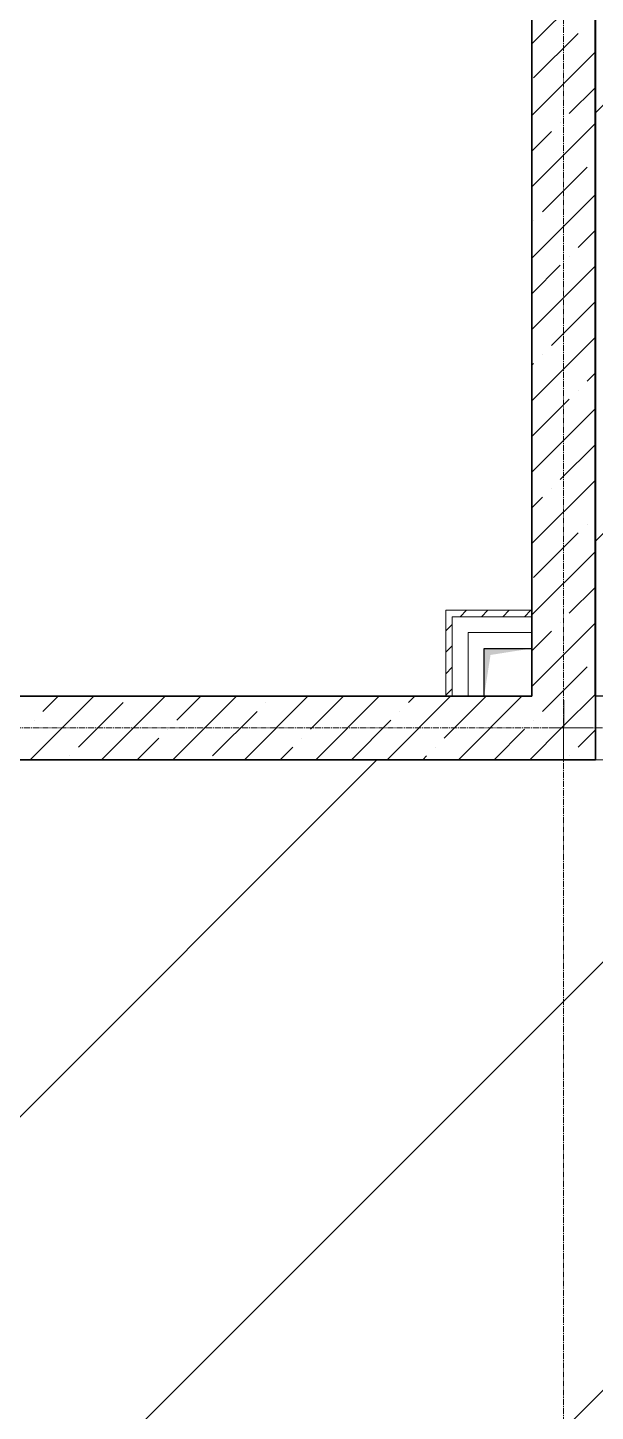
# Model space of a CAD drawing. Header units: millimetres. Extents: x 538266 to 1167394, y 114608 to 637157.
# Drawn here: x 831752 to 833538, y 211164 to 215516 of the extents above; entities that cross this region are included whole.
import ezdxf
from ezdxf.enums import TextEntityAlignment as Align

# ---------------------------------------------------------------- set-up
doc = ezdxf.new("R2010")
doc.units = ezdxf.units.MM
doc.linetypes.add('CENTER2', pattern=[28.575, 19.05, -3.175, 3.175, -3.175])
doc.layers.get('Defpoints').update_dxf_attribs({"color": 140})
doc.layers.add('АР_Делит', color=120, linetype='Continuous', lineweight=0, plot=False)
for name, color, linetype, lineweight in [('АР_Отверстия', 1, 'Continuous', 9), ('АР_Стены ГКЛ', 1, 'Continuous', 15), ('АР_Стены ЖБ', 7, 'Continuous', 35), ('АР_Стены ПЕНОблок', 52, 'Continuous', 20), ('АР_Штриховка', 8, 'Continuous', 0)]:
    doc.layers.add(name, color=color, linetype=linetype, lineweight=lineweight)
doc.layers.add('РД_Оси_100', color=7, linetype='Continuous', lineweight=0, true_color=0x525252)
doc.layers.add('ФВ-5', color=7, linetype='Continuous')
doc.styles.add('style1', font='ARIALN.TTF')

# ---------------------------------------------------------------- blocks, each defined once
blk = doc.blocks.new('2_этаж')
at = {"layer": 'АР_Стены ГКЛ', "linetype": 'Continuous', "lineweight": 0, "true_color": 0x000000}
h = blk.add_hatch(dxfattribs=at)
h.set_pattern_fill('ANSI31', color=18, scale=15, style=0)
h.set_pattern_definition([(45, (602274.53, -1e-10), (-33.67596, 33.67596), [])])
h.paths.add_polyline_path([(676703.6, 213683.2), (676723.6, 213663.2), (676973.5, 213663.2), (676973.5, 213683.2)], flags=0)
h = blk.add_hatch(dxfattribs=at)
h.set_pattern_fill('ANSI31', color=18, scale=15, style=0)
h.set_pattern_definition([(45, (602274.53, 3e-11), (-33.67596, 33.67596), [])])
h.paths.add_polyline_path([(676703.6, 213413.1), (676723.6, 213413.1), (676723.6, 213663.2), (676703.6, 213683.2)], flags=0)
at = {"color": 18, "linetype": 'Continuous', "true_color": 0x000000}
for p, q in [((676823.6, 213413.2), (676823.6, 213563.2)), ((676823.6, 213563.2), (676973.6, 213563.2)), ((676823.6, 213413.2), (676823.6, 213563.2)), ((676823.6, 213563.2), (676973.6, 213563.2)), ((676973.6, 213563.2), (676973.6, 213413.2)), ((676973.6, 213563.2), (676973.6, 213413.2)), ((676973.6, 213413.2), (676823.6, 213413.2)), ((676973.6, 213413.2), (676823.6, 213413.2))]:
    blk.add_line(p, q, dxfattribs=at)
blk.add_solid([(676823.6, 213413.2), (676823.6, 213563.2), (676843.8, 213542.8), (676973.6, 213563.2)], dxfattribs=at)
blk.add_solid([(676823.6, 213413.2), (676823.6, 213563.2), (676843.8, 213542.8), (676973.6, 213563.2)], dxfattribs=at)
at = {"layer": 'АР_Делит', "color": 18, "true_color": 0x000000}
for p, q in [((676973.6, 222813.2), (676973.6, 213413.2)), ((676973.6, 222813.2), (676973.6, 213413.2)), ((676973.6, 213413.2), (672973.6, 213413.2)), ((676973.6, 213413.2), (672973.6, 213413.2))]:
    blk.add_line(p, q, dxfattribs=at)
at = {"layer": 'АР_Отверстия', "color": 18, "lineweight": 15, "true_color": 0x000000}
for p, q in [((676823.6, 213413.2), (676823.6, 213563.2)), ((676823.6, 213563.2), (676973.6, 213563.2)), ((676973.6, 213563.2), (676973.6, 213413.2)), ((676973.6, 213413.2), (676823.6, 213413.2)), ((677074.6, 213400.6), (677073.6, 213230.8)), ((677149.4, 213313.2), (677029.3, 213313.2))]:
    blk.add_line(p, q, dxfattribs=at)
at = {"layer": 'АР_Стены ГКЛ', "color": 18, "linetype": 'Continuous', "lineweight": 5, "true_color": 0x000000}
for p, q in [((676973.5, 213683.2), (676703.6, 213683.2)), ((676703.6, 213683.2), (676703.6, 213413.1)), ((676973.5, 213663.2), (676723.6, 213663.2)), ((676723.6, 213663.2), (676973.5, 213663.2)), ((676723.6, 213663.2), (676723.6, 213413.1)), ((676723.6, 213413.1), (676723.6, 213663.2)), ((676973.5, 213663.2), (676973.5, 213683.2)), ((676973.5, 213613.2), (676973.5, 213663.2)), ((676773.6, 213613.2), (676973.5, 213613.2)), ((676773.6, 213413.1), (676773.6, 213613.2)), ((676703.6, 213413.1), (676723.6, 213413.1)), ((676723.6, 213413.1), (676773.6, 213413.1))]:
    blk.add_line(p, q, dxfattribs=at)
at = {"layer": 'АР_Стены ЖБ', "color": 18, "linetype": 'Continuous', "lineweight": 35, "true_color": 0x000000}
for p, q in [((677173.6, 213213.2), (677173.6, 223013.2)), ((676973.6, 222813.2), (676973.6, 213413.2)), ((676973.6, 213413.2), (672973.6, 213413.2)), ((672773.6, 213213.2), (677173.6, 213213.2))]:
    blk.add_line(p, q, dxfattribs=at)
at = {"layer": 'АР_Стены ПЕНОблок', "color": 18, "linetype": 'Continuous', "lineweight": 20, "true_color": 0x000000}
for p, q in [((677173.6, 213413.2), (677173.6, 213213.2)), ((677173.6, 213213.2), (678923.6, 213213.2))]:
    blk.add_line(p, q, dxfattribs=at)
at = {"layer": 'АР_Штриховка', "color": 18, "linetype": 'Continuous', "lineweight": 5, "true_color": 0x000000}
for p, q in [((676973.6, 215464.6), (677173.6, 215664.6)), ((676979, 215357.8), (677119.4, 215498.1)), ((676973.6, 215240), (677173.6, 215440)), ((677091.3, 215245.5), (677173.6, 215327.8)), ((676973.6, 215015.5), (677173.6, 215215.5)), ((676973.6, 215127.8), (677035.2, 215189.4)), ((677063.2, 215217.5), (677063.2, 215217.5)), ((677007.1, 214936.8), (677147.4, 215077.1)), ((676973.6, 214791), (677173.6, 214991)), ((676979, 214908.8), (676979, 214908.8)), ((677119.4, 214824.6), (677173.6, 214878.8)), ((677091.3, 214796.5), (677091.3, 214796.5)), ((676973.6, 214678.8), (677063.2, 214768.4)), ((676973.6, 214566.5), (677173.6, 214766.5)), ((677035.2, 214515.9), (677173.6, 214654.3)), ((676973.6, 214342), (677173.6, 214542)), ((677007.1, 214487.8), (677007.1, 214487.8)), ((676973.6, 214454.3), (676979, 214459.7)), ((677147.4, 214403.6), (677173.6, 214429.8)), ((677119.4, 214375.6), (677119.4, 214375.6)), ((676973.6, 214229.8), (677091.3, 214347.5)), ((676973.6, 214117.5), (677173.6, 214317.5)), ((677063.2, 214094.9), (677173.6, 214205.3)), ((676973.6, 213893), (677173.6, 214093)), ((677035.2, 214066.9), (677035.2, 214066.9)), ((676973.6, 214005.3), (677007.1, 214038.8)), ((676979, 213786.2), (677119.4, 213926.5)), ((677147.4, 213954.6), (677147.4, 213954.6)), ((676973.6, 213668.5), (677173.6, 213868.5)), ((677091.3, 213674), (677173.6, 213756.2)), ((676973.6, 213444), (677173.6, 213644)), ((676973.6, 213556.2), (677035.2, 213617.8)), ((677063.2, 213645.9), (677063.2, 213645.9)), ((677014.3, 213372.5), (677147.4, 213505.6)), ((675395.8, 213213.2), (675595.8, 213413.2)), ((675435.6, 213365.3), (675483.5, 213413.2)), ((675547.8, 213253), (675688.1, 213393.3)), ((675620.3, 213213.2), (675820.3, 213413.2)), ((675844.8, 213213.2), (676044.8, 213413.2)), ((675856.5, 213337.2), (675932.5, 213413.2)), ((676069.3, 213213.2), (676269.3, 213413.2)), ((676137.1, 213393.3), (676137.1, 213393.3)), ((676277.5, 213309.1), (676381.6, 213413.2)), ((676293.8, 213213.2), (676493.8, 213413.2)), ((676518.3, 213213.2), (676718.3, 213413.2)), ((676586.1, 213393.3), (676606.1, 213413.2)), ((676698.4, 213281.1), (676830.6, 213413.2)), ((676742.8, 213213.2), (676942.8, 213413.2)), ((677070.4, 213316.4), (677173.6, 213419.5)), ((675968.8, 213225), (676109.1, 213365.3)), ((676558.1, 213365.3), (676558.1, 213365.3)), ((677007.1, 213365.3), (677014.3, 213372.5)), ((675407.5, 213337.2), (675407.5, 213337.2)), ((675828.4, 213309.1), (675828.4, 213309.1)), ((676406.1, 213213.2), (676530, 213337.2)), ((676855.1, 213213.2), (676951, 213309.1)), ((676967.3, 213213.2), (677070.4, 213316.4)), ((676979, 213337.2), (676979, 213337.2)), ((677126.6, 213260.2), (677173.6, 213307.2)), ((675732.5, 213213.2), (675800.4, 213281.1)), ((676249.4, 213281.1), (676249.4, 213281.1)), ((675519.7, 213225), (675519.7, 213225)), ((676181.6, 213213.2), (676221.3, 213253)), ((676630.6, 213213.2), (676642.3, 213225)), ((676670.3, 213253), (676670.3, 213253)), ((677091.3, 213225), (677091.3, 213225)), ((677119.4, 213253), (677126.6, 213260.2))]:
    blk.add_line(p, q, dxfattribs=at)
at = {"layer": 'Defpoints', "color": 18, "true_color": 0x000000, "style": 'style1'}
for p in [(677970.6, 219836.4), (678101.2, 211681.4)]:
    blk.add_attdef('АР-ПОМЕЩЕНИЕ:НАИМЕНОВАНИЕ', text='', height=100, dxfattribs=at).set_placement(p, align=Align.MIDDLE)
blk = doc.blocks.new('СОШ_2200_АР_ОСИ_М100_28.05.24')
at = {"layer": 'РД_Оси_100', "color": 251, "linetype": 'CENTER2', "true_color": 0x636466}
for p, q in [((4200, -6155), (4200, 139938.679)), ((-5954.958, 90900), (119910, 90900))]:
    blk.add_line(p, q, dxfattribs=at)

msp = doc.modelspace()

# ---------------------------------------------------------------- hatches: boundary and pattern name
at = {"layer": 'ФВ-5'}
h = msp.add_hatch(dxfattribs=at)
h.set_pattern_fill('ANSI31', color=3, scale=300, style=0)
h.paths.add_polyline_path([(833537.8, 222813.2), (835287.8, 222813.2), (835287.8, 213413.2), (833537.8, 213413.2)])
h = msp.add_hatch(dxfattribs=at)
h.set_pattern_fill('ANSI31', color=3, scale=300, style=0)
h.paths.add_polyline_path([(848705.2, 213213.2), (847787.8, 213213.2), (847787.8, 212963.2), (847287.8, 212963.2), (847287.8, 213213.2), (842087.8, 213213.2), (842087.8, 212963.2), (841587.8, 212963.2), (841587.8, 213213.2), (839423.3, 213213.2, -0.618518), (839036.2, 213213.2), (837739.5, 213213.2, -0.618518), (837352.3, 213213.2), (835801.2, 213213.2), (835787.8, 213199.9), (835787.8, 212963.2), (835287.8, 212963.2), (835287.8, 213213.2), (833537.8, 213213.2), (833537.8, 213213.2), (833537.8, 213213.2), (831207.8, 213213.2), (831207.8, 212913.2), (829388.9, 212913.2, -0.207755), (829457.6, 212755.2, -0.420074), (829236.9, 212538.9), (829239.3, 212518.2), (829208.1, 212541.4, -0.125602), (829109.7, 212583.4), (829021.5, 212495.3), (829088.9, 212428), (828987.8, 212326.9), (828987.8, 212259.6), (829088.9, 212158.6), (829021.5, 212091.2), (829088.9, 212023.8), (829021.5, 211956.5), (829088.9, 211889.1), (829021.5, 211821.8), (829088.9, 211754.4), (829021.5, 211687.1), (829086.3, 211622.3, -0.2625), (829290.3, 211682), (829301.8, 211695.8), (829337.8, 211671.4), (829337.5, 211674.1), (829331.5, 211667.9, -0.293028), (829457.6, 211471.3, -1.040577), (829118.9, 211349), (829148.3, 211275.1), (829088.9, 211215.6), (829141.3, 211163.2), (829637.8, 211163.2), (829637.8, 211013.2), (830155.9, 211013.2, -0.594367), (830535.9, 211013.2), (831839.7, 211013.2, -0.594367), (832219.8, 211013.2), (835337.8, 211013.2), (835337.8, 211113.2), (835737.8, 211113.2), (835737.8, 211013.2), (841637.8, 211013.2), (841637.8, 211113.2), (842037.8, 211113.2), (842037.8, 211013.2), (842737.8, 211013.2), (844338.2, 211013.2), (848886.8, 211013.2, -0.207755), (848818.1, 211171.3, -0.284268), (848937.8, 211364.9), (848937.8, 212661.6, -0.169634), (848838.3, 212763.9), (848705.2, 212763.9)])

# ---------------------------------------------------------------- linework, layer by layer
msp.add_lwpolyline([(833537.8, 222813.2), (835287.8, 222813.2), (835287.8, 213413.2), (833537.8, 213413.2)], close=True)

# ---------------------------------------------------------------- block references
msp.add_blockref('2_этаж', (156364.3, 0))
at = {"layer": 'РД_Оси_100'}
msp.add_blockref('СОШ_2200_АР_ОСИ_М100_28.05.24', (829237.8, 122413.2), dxfattribs=at)

doc.saveas('drawing.dxf')
